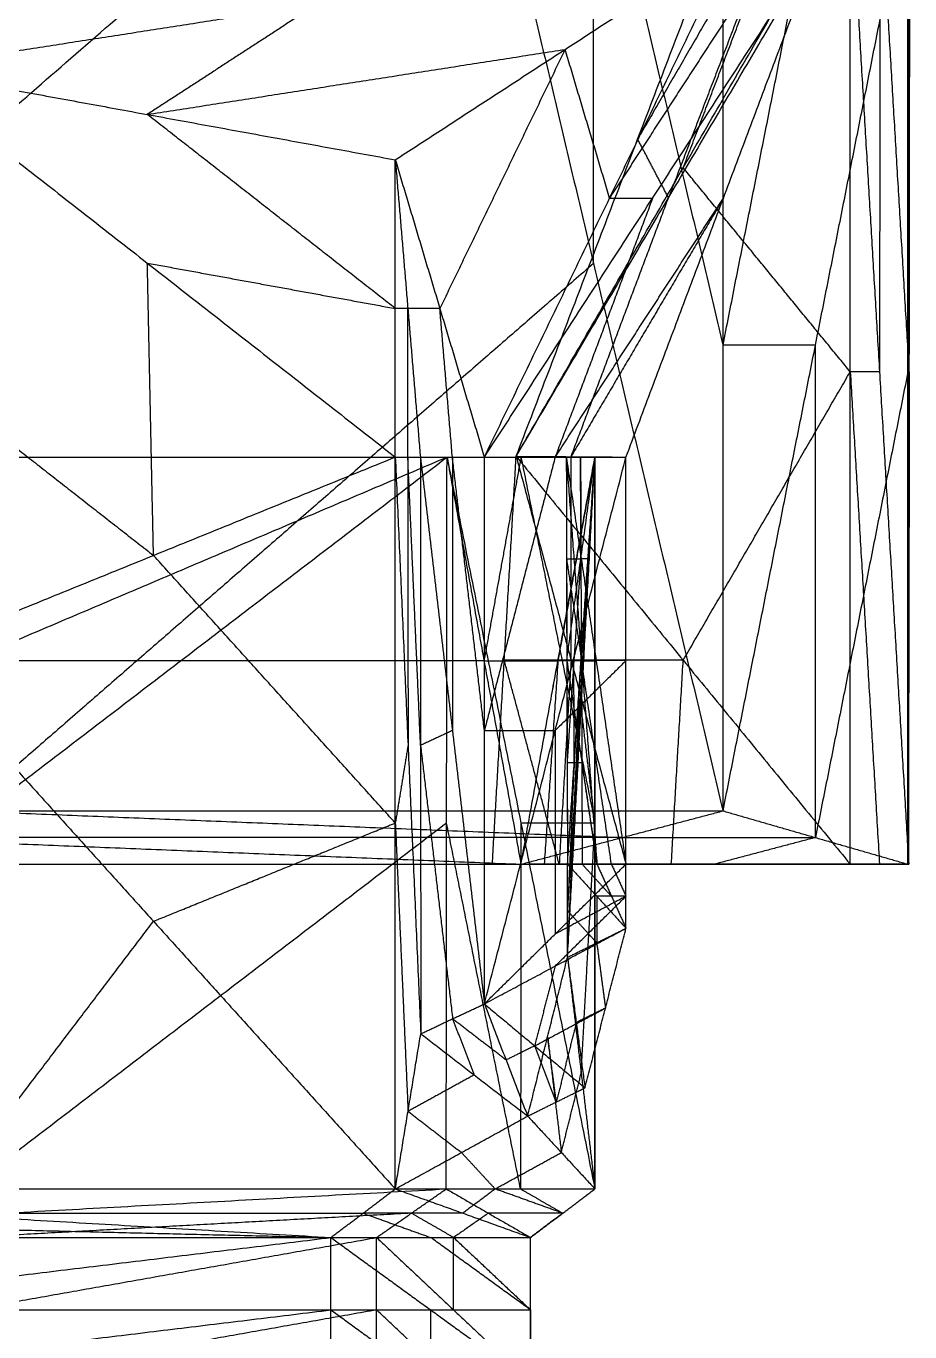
# Model space of a CAD drawing. Header units: millimetres. Extents: x -21 to -10.8, y -12.2 to 12.7.
# Drawn here: x -12.768 to -11.074, y -2.559 to -0.058 of the extents above; entities that cross this region are included whole.
import ezdxf

# ---------------------------------------------------------------- set-up
doc = ezdxf.new("R2010")
doc.units = ezdxf.units.MM
doc.header["$MEASUREMENT"] = 0
doc.layers.add('图层 03', color=5, linetype='Continuous', true_color=0x0000ff)

msp = doc.modelspace()

# ---------------------------------------------------------------- linework, layer by layer
at = {"layer": '图层 03'}
for points in [[(-14.3405, -1.5614, 0.5695), (-13.1344, -0.5127, 0.5695), (-11.9283, 0.536, 0.5695)], [(-11.9283, 0.536, 0.5695), (-11.6802, -0.5127, 0.5695), (-11.432, -1.5614, 0.5695)], [(-11.6802, 0.3797, 0.5695), (-11.5561, -0.1447, 0.5695), (-11.432, -0.669, 0.5695)], [(-11.6802, -0.5127, 0.5695), (-11.6802, -0.0665, 0.5695), (-11.6802, 0.3797, 0.5695)], [(-11.8285, -0.8821, -1.5133), (-11.5956, -0.2745, -1.5133), (-11.3626, 0.3332, -1.5133)], [(-11.2753, 0.2783, -1.5133), (-11.4355, 0.0019, -1.5133), (-11.5956, -0.2745, -1.5133)], [(-11.5083, -0.3294, -1.5133), (-11.3918, -0.0255, -1.5133), (-11.2753, 0.2783, -1.5133)], [(-11.8285, -0.8821, -1.5133), (-11.5083, -0.3294, -1.5133), (-11.1881, 0.2234, -1.5133)], [(-11.3036, 0.2207, -1.2877), (-11.42, -0.0831, -1.2877), (-11.5365, -0.3869, -1.2877)], [(-11.432, -1.5614, 0.5695), (-11.432, -0.669, 0.5695), (-11.432, 0.2234, 0.5695)], [(-11.432, -1.5614, 0.5695), (-11.2548, -0.669, 0.3915), (-11.0775, 0.2234, 0.2135)], [(-11.432, -0.669, 0.5695), (-11.3434, -0.2228, 0.4805), (-11.2548, 0.2234, 0.3915)], [(-11.1881, -1.6635, -1.5133), (-11.1881, -0.7201, -1.5133), (-11.1881, 0.2234, -1.5133)], [(-11.1881, 0.2234, -1.5133), (-11.132, -0.7201, -1.2343), (-11.076, -1.6635, -0.9553)], [(-11.1309, 0.2234, -1.2343), (-11.1314, -0.2483, -1.2343), (-11.132, -0.7201, -1.2343)], [(-11.0748, -0.7201, -0.9553), (-11.1029, -0.2483, -1.0948), (-11.1309, 0.2234, -1.2343)], [(-11.0775, -1.6635, 0.2135), (-11.0775, -0.7201, 0.2135), (-11.0775, 0.2234, 0.2135)], [(-11.0775, -1.6635, 0.2135), (-11.0756, -0.7201, -0.3709), (-11.0737, 0.2234, -0.9553)], [(-11.0775, -0.7201, 0.2135), (-11.0766, -0.2483, -0.0787), (-11.0756, 0.2234, -0.3709)], [(-11.076, -1.6635, -0.9553), (-11.0748, -0.7201, -0.9553), (-11.0737, 0.2234, -0.9553)], [(-13.0109, -0.1403, -2.4221), (-12.21, -0.0156, -2.3329), (-11.4091, 0.109, -2.2437)], [(-12.0602, -0.3141, -2.2414), (-11.7347, -0.1025, -2.2426), (-11.4091, 0.109, -2.2437)], [(-11.8895, -0.8836, -2.0272), (-11.6493, -0.3873, -2.1355), (-11.4091, 0.109, -2.2437)], [(-11.8895, -0.8836, -2.0272), (-11.567, -0.3877, -1.5446), (-11.2445, 0.1083, -1.062)], [(-11.8285, -0.8821, -1.5133), (-11.5365, -0.3869, -1.2877), (-11.2445, 0.1083, -1.062)], [(-11.3268, 0.1086, -1.6529), (-11.4881, -0.1393, -1.8942), (-11.6493, -0.3873, -2.1355)], [(-11.618, -0.8836, -1.0071), (-11.4313, -0.3877, -1.0346), (-11.2445, 0.1083, -1.062)], [(-12.21, -0.0156, -2.3329), (-12.3728, -0.1214, -2.3323), (-12.5356, -0.2272, -2.3318)], [(-12.5356, -0.2272, -2.3318), (-12.1351, -0.1649, -2.2872), (-11.7347, -0.1025, -2.2426)], [(-11.7347, -0.1025, -2.2426), (-11.8548, -0.3507, -2.1884), (-11.9748, -0.5989, -2.1343)], [(-11.6493, -0.3873, -2.1355), (-11.692, -0.2449, -2.189), (-11.7347, -0.1025, -2.2426)], [(-13.0109, -0.1403, -2.4221), (-12.5356, -0.5119, -2.3318), (-12.0602, -0.8836, -2.2414)], [(-13.0109, -0.1403, -2.4221), (-12.5356, -0.2272, -2.3318), (-12.0602, -0.3141, -2.2414)], [(-12.0602, -0.5989, -2.2414), (-12.2979, -0.413, -2.2866), (-12.5356, -0.2272, -2.3318)], [(-11.5365, -0.3869, -1.2877), (-11.566, -0.3307, -1.4005), (-11.5956, -0.2745, -1.5133)], [(-12.0602, -0.8836, -2.2414), (-12.0602, -0.5989, -2.2414), (-12.0602, -0.3141, -2.2414)], [(-12.0602, -0.3141, -2.2414), (-12.0362, -0.5989, -2.1469), (-12.0122, -0.8836, -2.0524)], [(-12.0602, -0.3141, -2.2414), (-11.9748, -0.5989, -2.1343), (-11.8895, -0.8836, -2.0272)], [(-11.1881, -0.7201, -1.5133), (-11.3482, -0.5247, -1.5133), (-11.5083, -0.3294, -1.5133)], [(-11.7537, -0.8836, -1.5172), (-11.5925, -0.6356, -1.2759), (-11.4313, -0.3877, -1.0346)], [(-11.567, -0.3877, -1.5446), (-11.6604, -0.6356, -1.5309), (-11.7537, -0.8836, -1.5172)], [(-11.7233, -0.8828, -1.2602), (-11.6299, -0.6349, -1.274), (-11.5365, -0.3869, -1.2877)], [(-11.4313, -0.3877, -1.0346), (-11.5773, -0.6353, -1.1474), (-11.7233, -0.8828, -1.2602)], [(-11.6493, -0.3873, -2.1355), (-11.6081, -0.3875, -1.84), (-11.567, -0.3877, -1.5446)], [(-11.6802, -0.5127, 0.5695), (-12.2832, -1.037, 0.5695), (-12.8863, -1.5614, 0.5695)], [(-12.5356, -0.5119, -2.3318), (-12.2979, -0.5554, -2.2866), (-12.0602, -0.5989, -2.2414)], [(-12.5238, -1.0719, -2.3287), (-12.5297, -0.7919, -2.3302), (-12.5356, -0.5119, -2.3318)], [(-12.0362, -0.5989, -2.1469), (-12.0482, -0.5989, -2.1942), (-12.0602, -0.5989, -2.2414)], [(-12.0362, -0.8836, -2.1469), (-12.0362, -0.7412, -2.1469), (-12.0362, -0.5989, -2.1469)], [(-11.9748, -0.5989, -2.1343), (-12.0055, -0.5989, -2.1406), (-12.0362, -0.5989, -2.1469)], [(-11.9508, -0.8836, -2.0398), (-11.9628, -0.7412, -2.087), (-11.9748, -0.5989, -2.1343)], [(-11.2548, -0.669, 0.3915), (-11.3434, -0.669, 0.4805), (-11.432, -0.669, 0.5695)], [(-11.2548, -1.6125, 0.3915), (-11.2548, -1.1407, 0.3915), (-11.2548, -0.669, 0.3915)], [(-12.9991, -0.7003, -2.4191), (-12.7614, -0.8861, -2.3739), (-12.5238, -1.0719, -2.3287)], [(-11.5083, -1.2728, -1.5133), (-11.3482, -0.9964, -1.5133), (-11.1881, -0.7201, -1.5133)], [(-11.0775, -0.7201, 0.2135), (-11.1661, -1.1663, 0.3025), (-11.2548, -1.6125, 0.3915)], [(-11.1881, -0.7201, -1.5133), (-11.16, -1.1918, -1.3738), (-11.132, -1.6635, -1.2343)], [(-11.132, -0.7201, -1.2343), (-11.16, -0.7201, -1.3738), (-11.1881, -0.7201, -1.5133)], [(-11.0756, -0.7201, -0.3709), (-11.0766, -0.7201, -0.0787), (-11.0775, -0.7201, 0.2135)], [(-11.0767, -1.6635, -0.3709), (-11.0762, -1.1918, -0.3709), (-11.0756, -0.7201, -0.3709)], [(-11.0748, -0.7201, -0.9553), (-11.0758, -1.1918, -0.6631), (-11.0767, -1.6635, -0.3709)], [(-13.7962, -1.6635, 0.3103), (-12.8787, -1.2736, 0.3198), (-11.9611, -0.8836, 0.3294)], [(-13.7962, -0.8836, 0.3294), (-12.8787, -0.8836, 0.3294), (-11.9611, -0.8836, 0.3294)], [(-13.7954, -2.2856, 0.3294), (-12.8783, -1.5846, 0.3294), (-11.9611, -0.8836, 0.3294)], [(-12.9873, -1.2602, -2.416), (-12.5238, -1.0719, -2.3287), (-12.0602, -0.8836, -2.2414)], [(-12.0602, -2.2856, -2.2414), (-12.0602, -1.5846, -2.2414), (-12.0602, -0.8836, -2.2414)], [(-12.0602, -0.8836, -2.2414), (-12.0362, -0.8836, -2.1469), (-12.0122, -0.8836, -2.0524)], [(-12.0602, -0.8836, -2.2414), (-12.0358, -1.436, -2.145), (-12.0114, -1.9883, -2.0485)], [(-12.0362, -0.8836, -2.1469), (-12.036, -1.1598, -2.1459), (-12.0358, -1.436, -2.145)], [(-12.0118, -1.436, -2.0504), (-12.024, -1.1598, -2.0987), (-12.0362, -0.8836, -2.1469)], [(-12.0122, -0.8836, -2.0524), (-12.0118, -1.436, -2.0504), (-12.0114, -1.9883, -2.0485)], [(-12.0122, -0.8836, -2.0524), (-11.9508, -1.4074, -2.0398), (-11.8895, -1.9311, -2.0272)], [(-12.0122, -0.8836, -2.0524), (-11.9508, -0.8836, -2.0398), (-11.8895, -0.8836, -2.0272)], [(-11.9626, -2.2856, 0.3294), (-11.9619, -1.5846, 0.3294), (-11.9611, -0.8836, 0.3294)], [(-11.9611, -0.8836, 0.3294), (-11.8902, -1.2736, 0.2714), (-11.8193, -1.6635, 0.2135)], [(-11.9611, -0.8836, 0.3294), (-11.8193, -1.5846, 0.2154), (-11.6775, -2.2856, 0.1014)], [(-11.9611, -0.8836, 0.3294), (-11.8193, -0.8836, 0.2158), (-11.6775, -0.8836, 0.1022)], [(-11.9508, -0.8836, -2.0398), (-11.9508, -1.1455, -2.0398), (-11.9508, -1.4074, -2.0398)], [(-11.8895, -1.4074, -2.0272), (-11.9201, -1.1455, -2.0335), (-11.9508, -0.8836, -2.0398)], [(-11.8193, -0.8836, 0.2158), (-11.8548, -1.0786, 0.2436), (-11.8902, -1.2736, 0.2714)], [(-11.8895, -1.9311, -2.0272), (-11.8895, -1.4074, -2.0272), (-11.8895, -0.8836, -2.0272)], [(-11.8895, -1.9311, -2.0272), (-11.7537, -1.4074, -1.5172), (-11.618, -0.8836, -1.0071)], [(-11.8895, -0.8836, -2.0272), (-11.7537, -0.8836, -1.5172), (-11.618, -0.8836, -1.0071)], [(-11.7537, -0.8836, -1.5172), (-11.8216, -1.1455, -1.7722), (-11.8895, -1.4074, -2.0272)], [(-11.8742, -1.6635, -1.5133), (-11.8513, -1.2728, -1.5133), (-11.8285, -0.8821, -1.5133)], [(-11.8285, -0.8821, -1.5133), (-11.7233, -1.2728, -1.2602), (-11.618, -1.6635, -1.0071)], [(-11.8285, -0.8821, -1.5133), (-11.7233, -0.8828, -1.2602), (-11.618, -0.8836, -1.0071)], [(-11.8285, -0.8821, -1.5133), (-11.5083, -1.2728, -1.5133), (-11.1881, -1.6635, -1.5133)], [(-11.8193, -1.6635, 0.2135), (-11.7484, -1.2736, -0.2665), (-11.6775, -0.8836, -0.7464)], [(-11.8193, -1.6635, 0.2135), (-11.7484, -1.2736, 0.1578), (-11.6775, -0.8836, 0.1022)], [(-11.8193, -0.8836, 0.2158), (-11.7484, -1.2341, 0.1588), (-11.6775, -1.5846, 0.1018)], [(-11.6775, -0.8836, -0.3221), (-11.713, -1.0786, -0.0821), (-11.7484, -1.2736, 0.1578)], [(-11.7324, -0.8836, -0.9583), (-11.732, -1.0784, -0.9572), (-11.7316, -1.2732, -0.956)], [(-11.7324, -0.8836, -0.9583), (-11.7313, -1.2736, -0.956), (-11.7301, -1.6635, -0.9537)], [(-11.7324, -0.8836, -0.9583), (-11.705, -0.8836, -0.8524), (-11.6775, -0.8836, -0.7464)], [(-11.7324, -0.8836, -0.9583), (-11.7031, -1.2736, -0.9694), (-11.6737, -1.6635, -0.9804)], [(-11.7324, -0.8836, -0.9583), (-11.6752, -1.2736, -0.9827), (-11.618, -1.6635, -1.0071)], [(-11.7316, -1.2732, -0.956), (-11.7046, -1.0784, -0.8512), (-11.6775, -0.8836, -0.7464)], [(-11.7301, -1.8419, -0.9507), (-11.7038, -1.3628, -0.8485), (-11.6775, -0.8836, -0.7464)], [(-11.7301, -1.6635, -0.9537), (-11.7038, -1.2736, -0.8501), (-11.6775, -0.8836, -0.7464)], [(-11.7233, -1.2728, -1.2602), (-11.7233, -1.0778, -1.2602), (-11.7233, -0.8828, -1.2602)], [(-11.7046, -1.0784, -0.8512), (-11.7048, -0.981, -0.8518), (-11.705, -0.8836, -0.8524)], [(-11.705, -0.8836, -0.8524), (-11.7044, -1.0786, -0.8512), (-11.7038, -1.2736, -0.8501)], [(-11.7042, -1.2732, -0.8501), (-11.6909, -1.0784, -0.7982), (-11.6775, -0.8836, -0.7464)], [(-11.6775, -2.2856, -0.7471), (-11.6775, -1.5846, -0.7468), (-11.6775, -0.8836, -0.7464)], [(-11.6775, -2.2856, -0.7471), (-11.6775, -1.5846, -0.3225), (-11.6775, -0.8836, 0.1022)], [(-11.6775, -2.2856, 0.1014), (-11.6775, -1.5846, 0.1018), (-11.6775, -0.8836, 0.1022)], [(-11.6775, -0.8836, -0.7464), (-11.6775, -0.8836, -0.3221), (-11.6775, -0.8836, 0.1022)], [(-11.6775, -0.8836, -0.3221), (-11.6775, -1.2341, -0.5344), (-11.6775, -1.5846, -0.7468)], [(-11.618, -1.6635, -1.0071), (-11.618, -1.2736, -1.0071), (-11.618, -0.8836, -1.0071)], [(-12.0602, -1.5846, -2.2414), (-12.292, -1.3283, -2.2851), (-12.5238, -1.0719, -2.3287)], [(-11.732, -1.0784, -0.9572), (-11.7175, -1.176, -0.9633), (-11.7031, -1.2736, -0.9694)], [(-11.732, -1.0784, -0.9572), (-11.7183, -1.0784, -0.9042), (-11.7046, -1.0784, -0.8512)], [(-11.7046, -1.0784, -0.8512), (-11.7112, -1.1758, -0.8771), (-11.7179, -1.2732, -0.903)], [(-11.6909, -1.0784, -0.7982), (-11.704, -1.318, -0.8493), (-11.7172, -1.5576, -0.9004)], [(-11.6909, -1.0784, -0.7982), (-11.6977, -1.0784, -0.8247), (-11.7046, -1.0784, -0.8512)], [(-12.9873, -1.2602, -2.416), (-12.5238, -1.7729, -2.3287), (-12.0602, -2.2856, -2.2414)], [(-11.8902, -1.2736, 0.2714), (-12.3844, -1.2736, 0.2956), (-12.8787, -1.2736, 0.3198)], [(-11.8902, -1.2736, 0.2714), (-11.8193, -1.2736, 0.2146), (-11.7484, -1.2736, 0.1578)], [(-11.5083, -1.2728, -1.5133), (-11.6798, -1.2728, -1.5133), (-11.8513, -1.2728, -1.5133)], [(-11.7461, -1.6635, -1.2602), (-11.7987, -1.4682, -1.3868), (-11.8513, -1.2728, -1.5133)], [(-11.7484, -1.2736, -0.2665), (-11.7616, -1.4686, -0.3183), (-11.7747, -1.6635, -0.3701)], [(-11.618, -1.2736, -1.0071), (-11.6859, -1.3405, -1.2621), (-11.7537, -1.4074, -1.5172)], [(-11.7038, -1.2736, -0.8501), (-11.7261, -1.2736, -0.5583), (-11.7484, -1.2736, -0.2665)], [(-11.7484, -1.2736, 0.1578), (-11.7484, -1.2736, -0.0543), (-11.7484, -1.2736, -0.2665)], [(-11.7233, -1.2728, -1.2602), (-11.7347, -1.4682, -1.2602), (-11.7461, -1.6635, -1.2602)], [(-11.7316, -1.2732, -0.956), (-11.7309, -1.4684, -0.9549), (-11.7301, -1.6635, -0.9537)], [(-11.7316, -1.2732, -0.956), (-11.7179, -1.2732, -0.903), (-11.7042, -1.2732, -0.8501)], [(-11.7316, -1.2732, -0.956), (-11.7027, -1.4684, -0.9682), (-11.6737, -1.6635, -0.9804)], [(-11.7313, -1.2736, -0.956), (-11.7027, -1.4686, -0.9682), (-11.6741, -1.6635, -0.9804)], [(-11.6752, -1.2736, -0.9827), (-11.7032, -1.2736, -0.9694), (-11.7313, -1.2736, -0.956)], [(-11.7038, -1.2736, -0.8501), (-11.7175, -1.2736, -0.903), (-11.7313, -1.2736, -0.956)], [(-11.7179, -1.2732, -0.903), (-11.7244, -1.3708, -0.929), (-11.7309, -1.4684, -0.9549)], [(-11.7301, -1.8419, -0.9507), (-11.7172, -1.5576, -0.9004), (-11.7042, -1.2732, -0.8501)], [(-11.7301, -1.6635, -0.9537), (-11.7172, -1.4684, -0.9019), (-11.7042, -1.2732, -0.8501)], [(-11.618, -1.2736, -1.0071), (-11.6706, -1.2732, -1.1337), (-11.7233, -1.2728, -1.2602)], [(-11.7172, -1.4684, -0.9019), (-11.7175, -1.3708, -0.9025), (-11.7179, -1.2732, -0.903)], [(-11.7031, -1.2736, -0.9694), (-11.7029, -1.371, -0.9688), (-11.7027, -1.4684, -0.9682)], [(-11.7031, -1.2736, -0.9694), (-11.6891, -1.2736, -0.976), (-11.6752, -1.2736, -0.9827)], [(-11.6459, -1.6635, -0.9938), (-11.6745, -1.4686, -0.9816), (-11.7031, -1.2736, -0.9694)], [(-11.5311, -1.6635, -1.5133), (-11.5197, -1.4682, -1.5133), (-11.5083, -1.2728, -1.5133)], [(-11.7172, -1.5576, -0.9004), (-11.7105, -1.4602, -0.8745), (-11.7038, -1.3628, -0.8485)], [(-11.6775, -1.5846, -0.7468), (-11.6907, -1.4737, -0.7976), (-11.7038, -1.3628, -0.8485)], [(-11.9508, -1.4074, -2.0398), (-11.9813, -1.4217, -2.0451), (-12.0118, -1.436, -2.0504)], [(-11.8895, -1.4074, -2.0272), (-11.8216, -1.4074, -1.7722), (-11.7537, -1.4074, -1.5172)], [(-11.7537, -1.4074, -1.5172), (-11.7537, -1.6024, -1.5172), (-11.7537, -1.7973, -1.5172)], [(-12.0358, -1.436, -2.145), (-12.048, -1.5103, -2.1932), (-12.0602, -1.5846, -2.2414)], [(-12.0118, -1.436, -2.0504), (-11.9811, -1.6978, -2.0442), (-11.9504, -1.9597, -2.0379)], [(-11.7309, -1.4684, -0.9549), (-11.7168, -1.4684, -0.9616), (-11.7027, -1.4684, -0.9682)], [(-11.7172, -1.4684, -0.9019), (-11.7236, -1.6105, -0.9271), (-11.7301, -1.7527, -0.9522)], [(-11.7027, -1.4684, -0.9682), (-11.7023, -1.5659, -0.9677), (-11.7019, -1.6635, -0.9671)], [(-14.3405, -1.5614, 0.5695), (-13.0799, -1.6125, 0.3915), (-11.8193, -1.6635, 0.2135)], [(-14.3405, -1.5614, 0.5695), (-12.8863, -1.5614, 0.5695), (-11.432, -1.5614, 0.5695)], [(-12.8863, -1.5614, 0.5695), (-12.256, -1.5869, 0.4805), (-11.6257, -1.6125, 0.3915)], [(-11.8193, -1.6635, 0.2135), (-11.6257, -1.6125, 0.3915), (-11.432, -1.5614, 0.5695)], [(-11.7301, -1.7527, -0.9522), (-11.7236, -1.6551, -0.9263), (-11.7172, -1.5576, -0.9004)], [(-11.432, -1.5614, 0.5695), (-11.2548, -1.6125, 0.3915), (-11.0775, -1.6635, 0.2135)], [(-11.9619, -1.5846, 0.3294), (-12.4205, -1.9351, 0.3294), (-12.879, -2.2856, 0.3294)], [(-12.5238, -1.7729, -2.3287), (-12.292, -1.6788, -2.2851), (-12.0602, -1.5846, -2.2414)], [(-12.0602, -1.5846, -2.2414), (-12.048, -1.8608, -2.1932), (-12.0358, -2.137, -2.145)], [(-11.8201, -2.2856, 0.2154), (-11.891, -1.9351, 0.2724), (-11.9619, -1.5846, 0.3294)], [(-11.8193, -1.5846, 0.2154), (-11.8197, -1.9351, 0.2154), (-11.8201, -2.2856, 0.2154)], [(-11.6775, -1.5846, 0.1018), (-11.7484, -1.5846, 0.1586), (-11.8193, -1.5846, 0.2154)], [(-11.7038, -2.0638, -0.8489), (-11.6907, -1.8242, -0.7978), (-11.6775, -1.5846, -0.7468)], [(-11.6775, -2.2856, -0.3229), (-11.6775, -1.9351, -0.1105), (-11.6775, -1.5846, 0.1018)], [(-11.6775, -1.5846, -0.3225), (-11.6775, -1.9351, -0.3227), (-11.6775, -2.2856, -0.3229)], [(-11.6775, -1.5846, -0.7468), (-11.6775, -1.5846, -0.5346), (-11.6775, -1.5846, -0.3225)], [(-11.6257, -1.6125, 0.3915), (-12.3528, -1.6125, 0.3915), (-13.0799, -1.6125, 0.3915)], [(-11.6257, -1.6125, 0.3915), (-11.4402, -1.6125, 0.3915), (-11.2548, -1.6125, 0.3915)], [(-11.2548, -1.6125, 0.3915), (-11.3516, -1.638, 0.3025), (-11.4484, -1.6635, 0.2135)], [(-13.7962, -1.6635, 0.3103), (-12.8078, -1.6635, 0.2619), (-11.8193, -1.6635, 0.2135)], [(-11.8895, -1.9311, -2.0272), (-11.7537, -1.7973, -1.5172), (-11.618, -1.6635, -1.0071)], [(-11.8742, -1.6635, -1.5133), (-11.8022, -1.6635, -1.2335), (-11.7301, -1.6635, -0.9537)], [(-11.8742, -1.6635, -1.5133), (-11.7461, -1.6635, -1.2602), (-11.618, -1.6635, -1.0071)], [(-11.8742, -1.6635, -1.5133), (-11.5311, -1.6635, -1.5133), (-11.1881, -1.6635, -1.5133)], [(-11.8193, -1.6635, 0.2135), (-11.7747, -1.6635, -0.3701), (-11.7301, -1.6635, -0.9537)], [(-11.8193, -1.6635, 0.2135), (-11.4484, -1.6635, 0.2135), (-11.0775, -1.6635, 0.2135)], [(-11.5311, -1.6635, -1.5133), (-11.6666, -1.6635, -1.3734), (-11.8022, -1.6635, -1.2335)], [(-11.6741, -1.6635, -0.9804), (-11.7381, -1.6635, -1.107), (-11.8022, -1.6635, -1.2335)], [(-11.7747, -1.6635, -0.3701), (-11.6116, -1.6635, -0.0783), (-11.4484, -1.6635, 0.2135)], [(-11.7461, -1.6635, -1.2602), (-11.7101, -1.6635, -1.1203), (-11.6741, -1.6635, -0.9804)], [(-11.7301, -1.8419, -0.9507), (-11.7301, -1.7527, -0.9522), (-11.7301, -1.6635, -0.9537)], [(-11.7301, -1.6635, -0.9537), (-11.7019, -1.6635, -0.9671), (-11.6737, -1.6635, -0.9804)], [(-11.7301, -1.6635, -0.9537), (-11.6741, -1.7249, -0.9804), (-11.618, -1.7863, -1.0071)], [(-11.7301, -1.6635, -0.9537), (-11.6741, -1.6635, -0.9804), (-11.618, -1.6635, -1.0071)], [(-11.7301, -1.6635, -0.9537), (-11.4591, -1.6635, -1.2335), (-11.1881, -1.6635, -1.5133)], [(-11.7301, -1.6635, -0.9537), (-11.4038, -1.6635, -0.3701), (-11.0775, -1.6635, 0.2135)], [(-11.7301, -1.6635, -0.9537), (-11.4031, -1.6635, -0.9545), (-11.076, -1.6635, -0.9553)], [(-11.7019, -1.6635, -0.9671), (-11.6739, -1.6942, -0.9804), (-11.6459, -1.7249, -0.9938)], [(-11.6737, -1.6635, -0.9804), (-11.6459, -1.7249, -0.9938), (-11.618, -1.7863, -1.0071)], [(-11.6737, -1.6635, -0.9804), (-11.6459, -1.6635, -0.9938), (-11.618, -1.6635, -1.0071)], [(-11.6459, -1.6635, -0.9938), (-11.632, -1.6942, -1.0004), (-11.618, -1.7249, -1.0071)], [(-11.618, -1.7863, -1.0071), (-11.618, -1.7249, -1.0071), (-11.618, -1.6635, -1.0071)], [(-11.4591, -1.6635, -1.2335), (-11.4951, -1.6635, -1.3734), (-11.5311, -1.6635, -1.5133)], [(-11.132, -1.6635, -1.2343), (-11.2956, -1.6635, -1.2339), (-11.4591, -1.6635, -1.2335)], [(-11.4484, -1.6635, 0.2135), (-11.4261, -1.6635, -0.0783), (-11.4038, -1.6635, -0.3701)], [(-11.4038, -1.6635, -0.3701), (-11.2403, -1.6635, -0.3705), (-11.0767, -1.6635, -0.3709)], [(-11.4031, -1.6635, -0.9545), (-11.2675, -1.6635, -1.0944), (-11.132, -1.6635, -1.2343)], [(-11.0767, -1.6635, -0.3709), (-11.2399, -1.6635, -0.6627), (-11.4031, -1.6635, -0.9545)], [(-11.1881, -1.6635, -1.5133), (-11.132, -1.6635, -1.2343), (-11.076, -1.6635, -0.9553)], [(-11.0775, -1.6635, 0.2135), (-11.0767, -1.6635, -0.3709), (-11.076, -1.6635, -0.9553)], [(-11.618, -1.7249, -1.0071), (-11.6859, -1.7611, -1.2621), (-11.7537, -1.7973, -1.5172)], [(-11.7537, -1.8587, -1.5172), (-11.6859, -1.7918, -1.2621), (-11.618, -1.7249, -1.0071)], [(-11.6741, -1.7249, -0.9804), (-11.6741, -1.7695, -0.9797), (-11.6741, -1.8141, -0.9789)], [(-11.6459, -1.7249, -0.9938), (-11.66, -1.7249, -0.9871), (-11.6741, -1.7249, -0.9804)], [(-11.618, -1.7249, -1.0071), (-11.632, -1.7249, -1.0004), (-11.6459, -1.7249, -0.9938)], [(-12.9133, -2.2856, -2.4038), (-12.7186, -2.0293, -2.3663), (-12.5238, -1.7729, -2.3287)], [(-11.6741, -1.8141, -0.9789), (-11.7021, -1.7834, -0.9656), (-11.7301, -1.7527, -0.9522)], [(-11.8895, -1.9311, -2.0272), (-11.7537, -1.8587, -1.5172), (-11.618, -1.7863, -1.0071)], [(-11.7301, -1.8419, -0.9507), (-11.6741, -1.8141, -0.9789), (-11.618, -1.7863, -1.0071)], [(-11.6966, -2.092, -1.3029), (-11.6573, -1.9391, -1.155), (-11.618, -1.7863, -1.0071)], [(-11.6741, -1.8141, -0.9789), (-11.6657, -1.8766, -1.067), (-11.6573, -1.9391, -1.155)], [(-11.8064, -2.1461, -1.2488), (-11.7682, -1.994, -1.0997), (-11.7301, -1.8419, -0.9507)], [(-11.7301, -1.8419, -0.9507), (-11.7133, -1.967, -1.1268), (-11.6966, -2.092, -1.3029)], [(-11.7301, -1.8419, -0.9507), (-11.7038, -2.0638, -0.8489), (-11.6775, -2.2856, -0.7471)], [(-11.7537, -1.8587, -1.5172), (-11.7734, -1.9351, -1.5911), (-11.793, -2.0116, -1.6651)], [(-12.0114, -1.9883, -2.0485), (-11.9504, -1.9597, -2.0379), (-11.8895, -1.9311, -2.0272)], [(-11.8895, -1.9311, -2.0272), (-11.8479, -2.0386, -1.638), (-11.8064, -2.1461, -1.2488)], [(-11.8895, -1.9311, -2.0272), (-11.793, -2.0116, -1.6651), (-11.6966, -2.092, -1.3029)], [(-11.793, -2.0116, -1.6651), (-11.7252, -1.9753, -1.41), (-11.6573, -1.9391, -1.155)], [(-11.6573, -1.9391, -1.155), (-11.6853, -1.953, -1.1409), (-11.7133, -1.967, -1.1268)], [(-11.9504, -1.9597, -2.0379), (-11.9297, -2.0135, -1.8433), (-11.9089, -2.0672, -1.6487)], [(-11.8479, -2.0386, -1.638), (-11.8992, -1.9992, -1.8379), (-11.9504, -1.9597, -2.0379)], [(-11.7133, -1.967, -1.1268), (-11.7324, -2.043, -1.2013), (-11.7515, -2.1191, -1.2759)], [(-12.0602, -2.2856, -2.2414), (-12.0358, -2.137, -2.145), (-12.0114, -1.9883, -2.0485)], [(-12.0114, -1.9883, -2.0485), (-11.9089, -2.0672, -1.6487), (-11.8064, -2.1461, -1.2488)], [(-11.7515, -2.1191, -1.2759), (-11.7598, -2.0565, -1.1878), (-11.7682, -1.994, -1.0997)], [(-11.7682, -1.994, -1.0997), (-11.7551, -2.105, -1.0489), (-11.7419, -2.2159, -0.998)], [(-11.793, -2.0116, -1.6651), (-11.8205, -2.0251, -1.6515), (-11.8479, -2.0386, -1.638)], [(-11.7515, -2.1191, -1.2759), (-11.7722, -2.0653, -1.4705), (-11.793, -2.0116, -1.6651)], [(-11.9089, -2.0672, -1.6487), (-11.9724, -2.1021, -1.8968), (-12.0358, -2.137, -2.145)], [(-11.7419, -2.2159, -0.998), (-11.7229, -2.1398, -0.9234), (-11.7038, -2.0638, -0.8489)], [(-11.8064, -2.1461, -1.2488), (-11.7515, -2.1191, -1.2759), (-11.6966, -2.092, -1.3029)], [(-12.0602, -2.2856, -2.2414), (-11.9333, -2.2159, -1.7451), (-11.8064, -2.1461, -1.2488)], [(-12.0358, -2.137, -2.145), (-11.9846, -2.1764, -1.945), (-11.9333, -2.2159, -1.7451)], [(-11.8064, -2.1461, -1.2488), (-11.7419, -2.2159, -0.998), (-11.6775, -2.2856, -0.7471)], [(-11.9333, -2.2159, -1.7451), (-11.9011, -2.2508, -1.6197), (-11.8689, -2.2856, -1.4943)], [(-11.8689, -2.2856, -1.4943), (-11.8054, -2.2508, -1.2461), (-11.7419, -2.2159, -0.998)], [(-13.7954, -2.2856, 0.3294), (-12.879, -2.2856, 0.3294), (-11.9626, -2.2856, 0.3294)], [(-13.7665, -2.2856, -2.5662), (-12.9751, -2.3321, -2.3543), (-12.1837, -2.3787, -2.1423)], [(-13.7665, -2.2856, -2.5662), (-12.9133, -2.2856, -2.4038), (-12.0602, -2.2856, -2.2414)], [(-13.6612, -2.3787, 0.231), (-12.8119, -2.3321, 0.2802), (-11.9626, -2.2856, 0.3294)], [(-12.1837, -2.3787, -2.1423), (-12.122, -2.3321, -2.1919), (-12.0602, -2.2856, -2.2414)], [(-12.0961, -2.3787, 0.231), (-12.0294, -2.3321, 0.2802), (-11.9626, -2.2856, 0.3294)], [(-12.0602, -2.2856, -2.2414), (-11.9306, -2.3321, -1.5476), (-11.801, -2.3787, -0.8539)], [(-12.0602, -2.2856, -2.2414), (-11.8689, -2.2856, -1.4943), (-11.6775, -2.2856, -0.7471)], [(-11.9626, -2.2856, 0.3294), (-11.8818, -2.3321, 0.162), (-11.801, -2.3787, -0.0053)], [(-11.9626, -2.2856, 0.3294), (-11.8201, -2.2856, 0.2154), (-11.6775, -2.2856, 0.1014)], [(-11.8689, -2.2856, -1.4943), (-11.8997, -2.3089, -1.521), (-11.9306, -2.3321, -1.5476)], [(-11.7393, -2.3321, -0.8005), (-11.8041, -2.3089, -1.1474), (-11.8689, -2.2856, -1.4943)], [(-11.8201, -2.2856, 0.2154), (-11.7797, -2.3089, 0.1317), (-11.7393, -2.3321, 0.048)], [(-11.801, -2.3787, -0.8539), (-11.7393, -2.3321, -0.8005), (-11.6775, -2.2856, -0.7471)], [(-11.801, -2.3787, -0.0053), (-11.7393, -2.3321, -0.3762), (-11.6775, -2.2856, -0.7471)], [(-11.801, -2.3787, -0.0053), (-11.7393, -2.3321, 0.048), (-11.6775, -2.2856, 0.1014)], [(-11.7393, -2.3321, 0.048), (-11.7084, -2.3089, -0.1374), (-11.6775, -2.2856, -0.3229)], [(-11.6775, -2.2856, -0.7471), (-11.6775, -2.2856, -0.3229), (-11.6775, -2.2856, 0.1014)], [(-14.1172, -2.3321, -2.5952), (-13.1504, -2.3554, -2.3687), (-12.1837, -2.3787, -2.1423)], [(-12.9751, -2.3321, -2.3543), (-12.5485, -2.3321, -2.2731), (-12.122, -2.3321, -2.1919)], [(-12.0294, -2.3321, 0.2802), (-12.454, -2.3554, 0.2556), (-12.8787, -2.3787, 0.231)], [(-12.122, -2.3321, -2.1919), (-12.0572, -2.3554, -1.845), (-11.9924, -2.3787, -1.4981)], [(-11.9306, -2.3321, -1.5476), (-12.0263, -2.3321, -1.8698), (-12.122, -2.3321, -2.1919)], [(-11.9485, -2.3787, 0.1128), (-11.9889, -2.3554, 0.1965), (-12.0294, -2.3321, 0.2802)], [(-11.8818, -2.3321, 0.162), (-11.9152, -2.3554, 0.1374), (-11.9485, -2.3787, 0.1128)], [(-11.7393, -2.3321, 0.048), (-11.8105, -2.3321, 0.105), (-11.8818, -2.3321, 0.162)], [(-11.801, -2.3787, -0.4296), (-11.7701, -2.3554, -0.4029), (-11.7393, -2.3321, -0.3762)], [(-11.7393, -2.3321, -0.8005), (-11.7701, -2.3554, -0.6151), (-11.801, -2.3787, -0.4296)], [(-11.7393, -2.3321, -0.3762), (-11.7393, -2.3321, -0.1641), (-11.7393, -2.3321, 0.048)], [(-14.4679, -2.6562, -2.6249), (-13.3258, -2.5174, -2.3836), (-12.1837, -2.3787, -2.1423)], [(-14.4679, -2.3787, -2.6249), (-13.3258, -2.3787, -2.3836), (-12.1837, -2.3787, -2.1423)], [(-13.6612, -2.6562, 0.231), (-12.8787, -2.5174, 0.231), (-12.0961, -2.3787, 0.231)], [(-13.6612, -2.3787, 0.231), (-12.8787, -2.3787, 0.231), (-12.0961, -2.3787, 0.231)], [(-12.1837, -2.6562, -2.1423), (-12.1837, -2.5174, -2.1423), (-12.1837, -2.3787, -2.1423)], [(-12.1837, -2.3787, -2.1423), (-11.9924, -2.5174, -1.4981), (-11.801, -2.6562, -0.8539)], [(-12.1837, -2.3787, -2.1423), (-11.9924, -2.3787, -1.4981), (-11.801, -2.3787, -0.8539)], [(-12.0961, -2.6562, 0.231), (-12.0961, -2.5174, 0.231), (-12.0961, -2.3787, 0.231)], [(-12.0961, -2.3787, 0.231), (-11.9485, -2.5174, 0.1128), (-11.801, -2.6562, -0.0053)], [(-12.0961, -2.3787, 0.231), (-11.9485, -2.3787, 0.1128), (-11.801, -2.3787, -0.0053)], [(-11.801, -2.5174, -0.8539), (-11.8967, -2.448, -1.176), (-11.9924, -2.3787, -1.4981)], [(-11.9485, -2.3787, 0.1128), (-11.8748, -2.448, 0.0537), (-11.801, -2.5174, -0.0053)], [(-11.9485, -2.5174, 0.1128), (-11.9485, -2.448, 0.1128), (-11.9485, -2.3787, 0.1128)], [(-11.801, -2.6562, -0.8539), (-11.801, -2.5174, -0.8539), (-11.801, -2.3787, -0.8539)], [(-11.801, -2.6562, -0.0053), (-11.801, -2.5174, -0.4296), (-11.801, -2.3787, -0.8539)], [(-11.801, -2.6562, -0.0053), (-11.801, -2.5174, -0.0053), (-11.801, -2.3787, -0.0053)], [(-11.801, -2.3787, -0.8539), (-11.801, -2.3787, -0.4296), (-11.801, -2.3787, -0.0053)], [(-11.801, -2.5174, -0.0053), (-11.801, -2.448, -0.2175), (-11.801, -2.3787, -0.4296)], [(-13.3258, -2.6562, -2.3836), (-12.7548, -2.5868, -2.263), (-12.1837, -2.5174, -2.1423)], [(-12.0961, -2.5174, 0.231), (-12.4874, -2.5868, 0.231), (-12.8787, -2.6562, 0.231)], [(-12.8787, -2.5174, 0.231), (-12.4874, -2.5174, 0.231), (-12.0961, -2.5174, 0.231)], [(-12.1837, -2.5174, -2.1423), (-12.0881, -2.5868, -1.8202), (-11.9924, -2.6562, -1.4981)], [(-12.0961, -2.5174, 0.231), (-12.0223, -2.5174, 0.1719), (-11.9485, -2.5174, 0.1128)], [(-11.9485, -2.6562, 0.1128), (-12.0223, -2.5868, 0.1719), (-12.0961, -2.5174, 0.231)], [(-11.9924, -2.5174, -1.4981), (-11.8967, -2.5174, -1.176), (-11.801, -2.5174, -0.8539)], [(-11.9924, -2.6562, -1.4981), (-11.9924, -2.5868, -1.4981), (-11.9924, -2.5174, -1.4981)], [(-11.801, -2.5174, -0.4296), (-11.801, -2.5174, -0.2175), (-11.801, -2.5174, -0.0053)], [(-11.801, -2.6562, -0.4296), (-11.801, -2.5868, -0.4296), (-11.801, -2.5174, -0.4296)], [(-11.801, -2.5174, -0.8539), (-11.801, -2.5868, -0.6417), (-11.801, -2.6562, -0.4296)]]:
    msp.add_open_spline(points, degree=2, dxfattribs=at)

doc.saveas('drawing.dxf')
